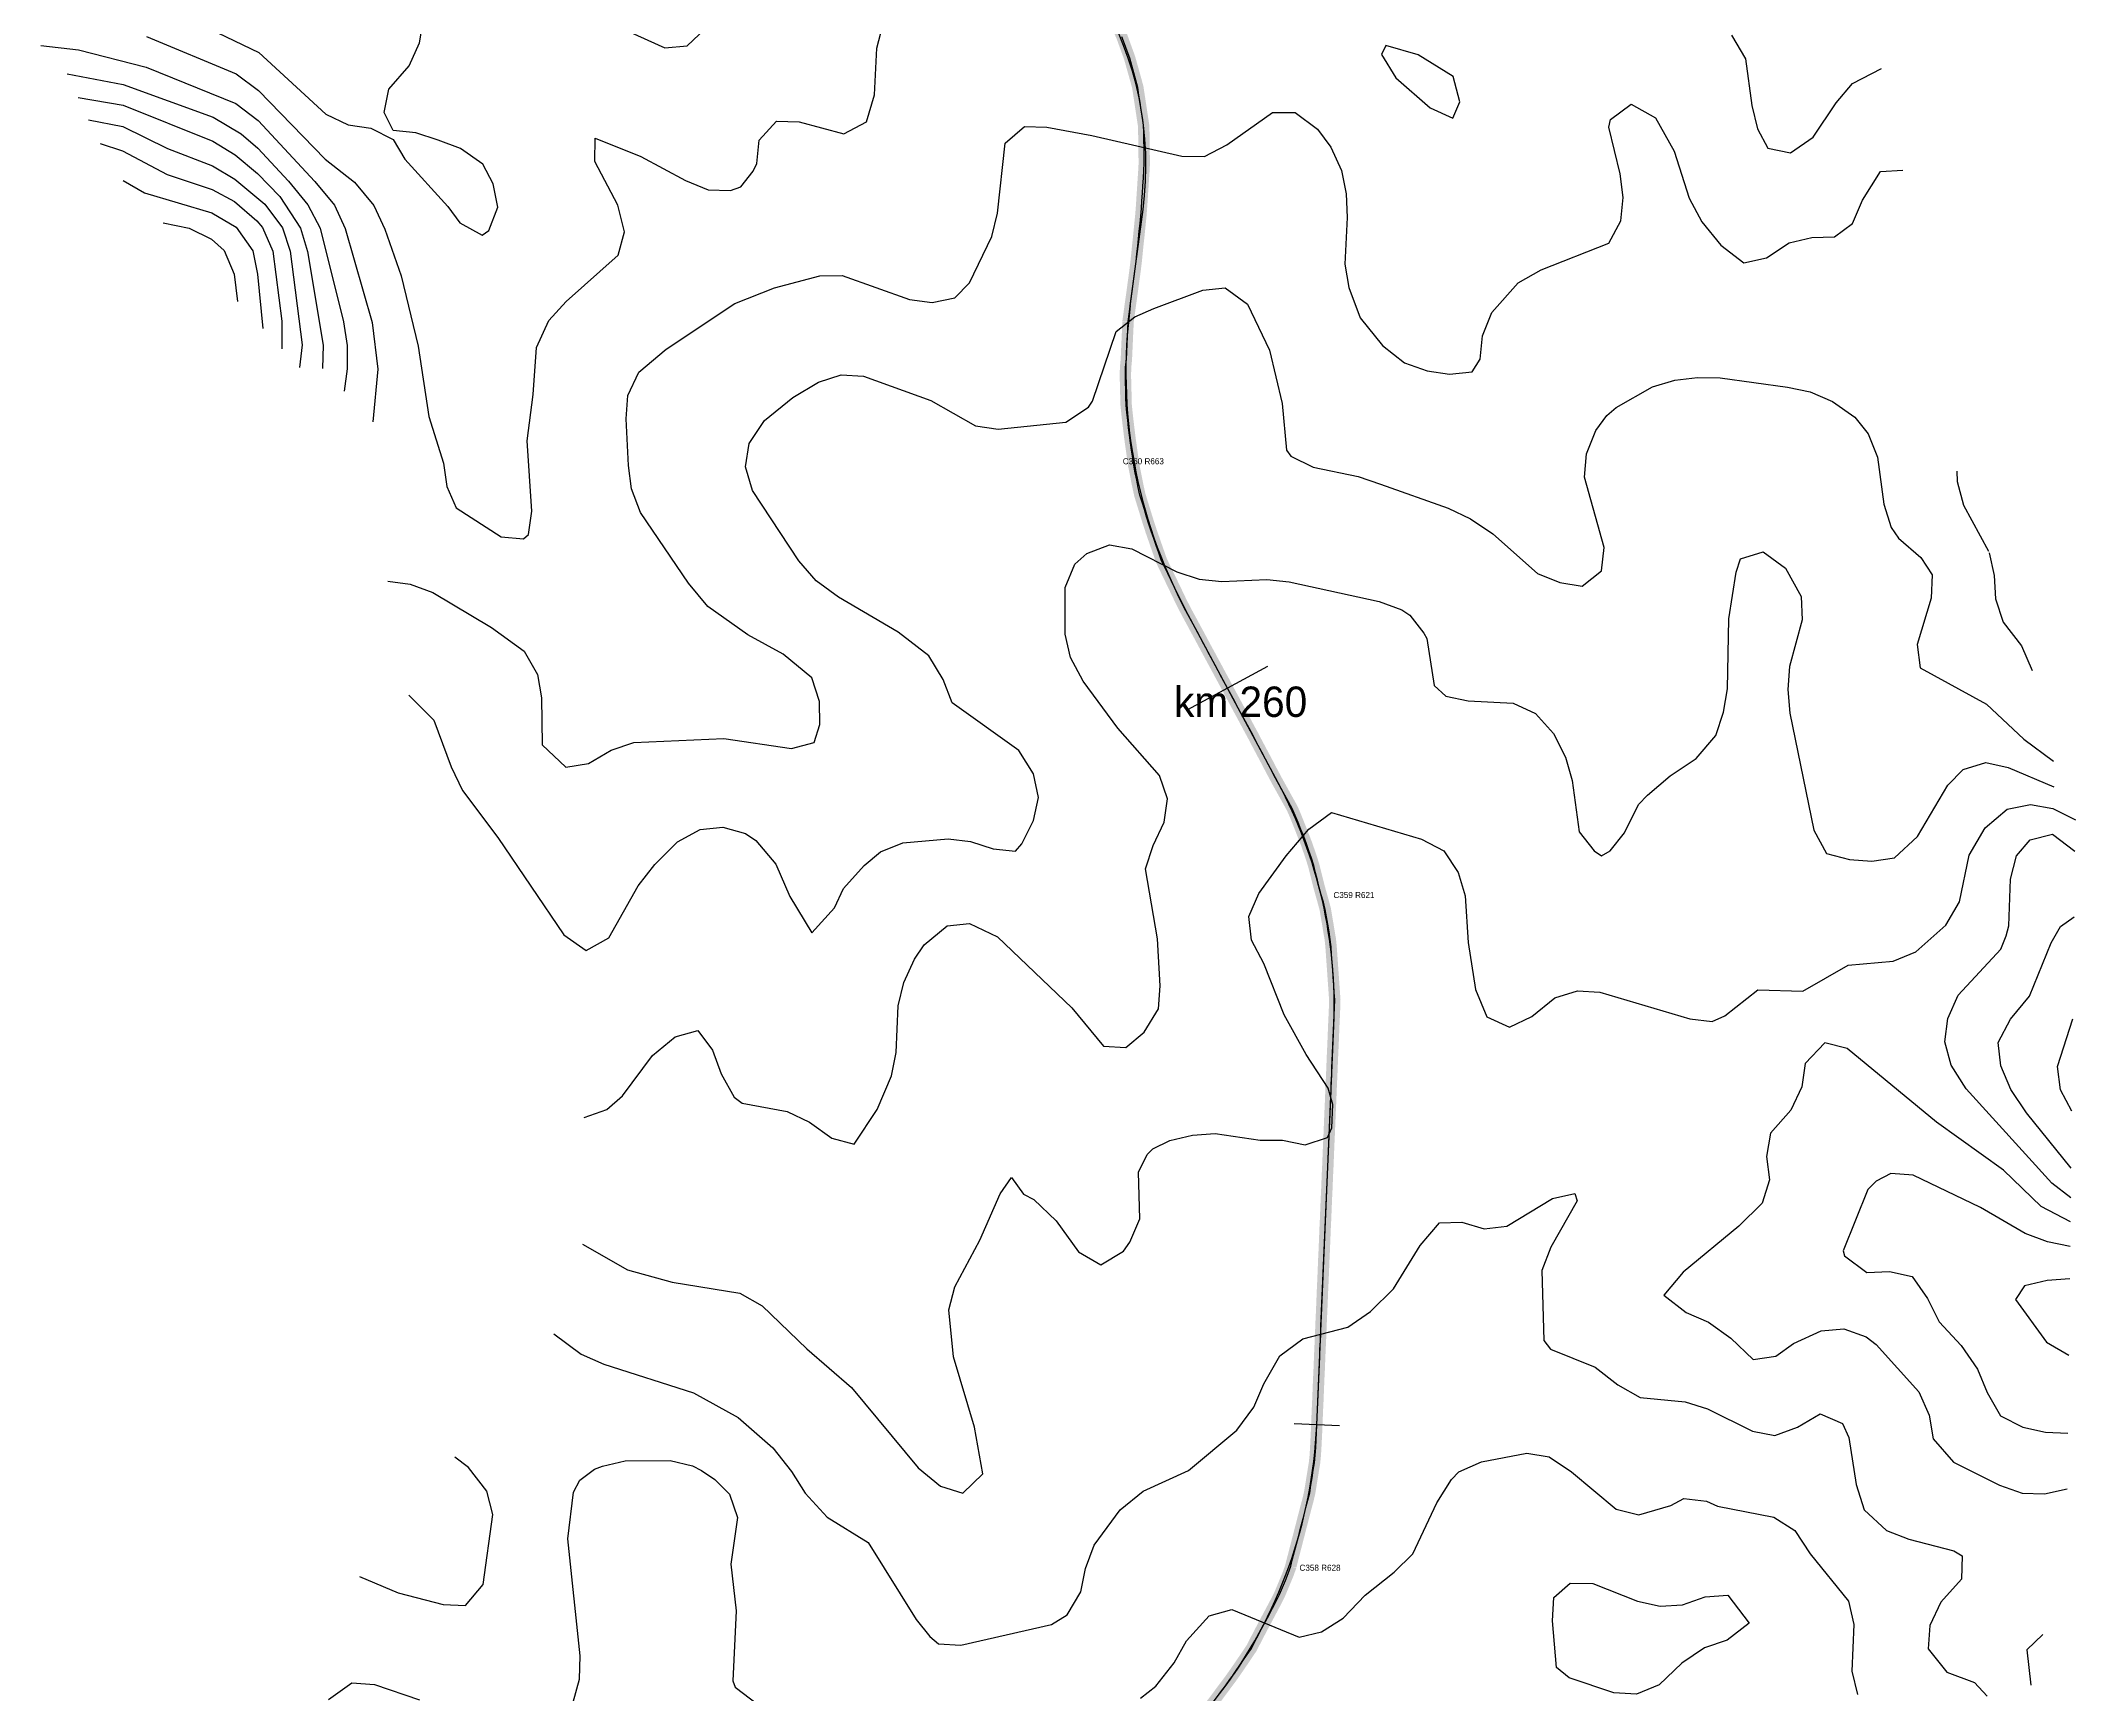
# Model space of a CAD drawing. Header units: metres. Extents: x 697254 to 930473, y 8023396 to 8227001.
# Drawn here: x 760217 to 762897, y 8181275 to 8183453 of the extents above; entities that cross this region are included whole.
import ezdxf

# ---------------------------------------------------------------- set-up
doc = ezdxf.new("R2010")
doc.units = ezdxf.units.M
for name, color, linetype in [('ALIGNMENT_FITTED', 4, 'Continuous'), ('CENTRELINE', 7, 'Continuous'), ('CHAINAGE', 7, 'Continuous'), ('CONTOUR_10M', 33, 'Continuous'), ('CONTOUR_INDEX_50M', 34, 'Continuous'), ('CURVE_LABELS', 4, 'Continuous'), ('GRADE_0-4', 3, 'Continuous'), ('GRADE_4-6', 2, 'Continuous')]:
    doc.layers.add(name, color=color, linetype=linetype)

msp = doc.modelspace()

# ---------------------------------------------------------------- linework, layer by layer
at = {"layer": 'ALIGNMENT_FITTED'}
for p, q in [((761651.9, 8183103.4), (761668.8, 8183230.2)), ((761846.9, 8182475), (761724.8, 8182702.9)), ((761897.6, 8181629.3), (761920, 8182155.3)), ((761318.8, 8180683.9), (761769.6, 8181275.2))]:
    msp.add_line(p, q, dxfattribs=at)
for centre, radius, start, end in [((761231.6, 8183288.3), 441, -7.5708, 68.3082), ((762309.2, 8183016.1), 663, 172.4292, -151.8171), ((761299.5, 8182181.7), 621, -2.4372, 28.1829), ((761269.9, 8181656), 628.2, -37.3138, -2.4372)]:
    msp.add_arc(centre, radius, start, end, dxfattribs=at)
at = {"layer": 'CENTRELINE'}
msp.add_polyline3d([(761765.3, 8181269.8, 1143.9), (761771.2, 8181277.8, 1143.8), (761777.2, 8181285.9, 1143.8), (761783.2, 8181293.9, 1143.6), (761789, 8181302, 1143.2), (761794.7, 8181310.3, 1142.9), (761800.3, 8181318.5, 1142.8), (761805.9, 8181326.8, 1142.6), (761811.5, 8181335.1, 1142.3), (761816.1, 8181344, 1141.8), (761820.7, 8181352.9, 1141.1), (761825.3, 8181361.7, 1140.4), (761830, 8181370.6, 1139.8), (761834.7, 8181379.4, 1139.3), (761839.4, 8181388.2, 1138.9), (761844.1, 8181397.1, 1138.2), (761848.6, 8181406, 1137.7), (761852.4, 8181415.2, 1137.6), (761856.3, 8181424.5, 1137.5), (761860.1, 8181433.7, 1137.2), (761863.4, 8181443.2, 1136.9), (761865.8, 8181452.9, 1136.6), (761868.3, 8181462.6, 1136.3), (761870.8, 8181472.2, 1135.7), (761873.3, 8181481.9, 1135), (761875.8, 8181491.6, 1134.3), (761878.3, 8181501.3, 1133.9), (761880.8, 8181511, 1133.7), (761883.3, 8181520.7, 1133.6), (761885.9, 8181530.3, 1133.5), (761888.2, 8181540.1, 1133.2), (761889.8, 8181549.9, 1132.9), (761891.4, 8181559.8, 1132.7), (761893, 8181569.7, 1132.8), (761894.6, 8181579.6, 1132.9), (761895.6, 8181589.5, 1132.9), (761896.2, 8181599.5, 1132.8), (761896.7, 8181609.5, 1132.6), (761897.2, 8181619.5, 1132.4), (761897.6, 8181629.5, 1132.2), (761898, 8181639.5, 1132.1), (761898.4, 8181649.5, 1132), (761898.9, 8181659.5, 1132), (761899.3, 8181669.5, 1132.1), (761899.7, 8181679.5, 1132.1), (761900.1, 8181689.5, 1132), (761900.6, 8181699.4, 1131.8), (761901, 8181709.4, 1131.6), (761901.4, 8181719.4, 1131.2), (761901.8, 8181729.4, 1130.8), (761902.3, 8181739.4, 1130.4), (761902.7, 8181749.4, 1129.9), (761903.1, 8181759.4, 1129.4), (761903.5, 8181769.4, 1128.8), (761904, 8181779.4, 1128.3), (761904.4, 8181789.4, 1127.8), (761904.8, 8181799.4, 1127.3), (761905.2, 8181809.4, 1127), (761905.7, 8181819.4, 1127), (761906.1, 8181829.4, 1126.9), (761906.5, 8181839.4, 1126.8), (761906.9, 8181849.4, 1126.2), (761907.4, 8181859.4, 1125.7), (761907.8, 8181869.4, 1125.1), (761908.2, 8181879.4, 1124.5), (761908.6, 8181889.4, 1123.9), (761909.1, 8181899.4, 1123.3), (761909.5, 8181909.4, 1122.8), (761909.9, 8181919.3, 1122.2), (761910.3, 8181929.3, 1121.7), (761910.8, 8181939.3, 1121.1), (761911.2, 8181949.3, 1120.5), (761911.6, 8181959.3, 1120), (761912.1, 8181969.3, 1119.5), (761912.5, 8181979.3, 1119), (761912.9, 8181989.3, 1118.5), (761913.3, 8181999.3, 1118.3), (761913.8, 8182009.3, 1118.1), (761914.2, 8182019.3, 1117.9), (761914.6, 8182029.3, 1118.1), (761915, 8182039.3, 1118.4), (761915.5, 8182049.3, 1118.7), (761915.9, 8182059.3, 1119), (761916.3, 8182069.3, 1119.3), (761916.7, 8182079.3, 1119.5), (761917.2, 8182089.3, 1119.9), (761917.6, 8182099.3, 1120.4), (761918, 8182109.3, 1120.8), (761918.4, 8182119.3, 1121.3), (761918.9, 8182129.3, 1121.8), (761919.3, 8182139.2, 1122.3), (761919.7, 8182149.2, 1122.7), (761920.1, 8182159.2, 1123), (761920.6, 8182169.2, 1123.3), (761921, 8182179.2, 1123.6), (761921.3, 8182189.2, 1123.8), (761920.6, 8182199.2, 1124), (761919.9, 8182209.2, 1124.1), (761919.2, 8182219.2, 1124.1), (761918.5, 8182229.1, 1124), (761917.8, 8182239.1, 1124.1), (761917.1, 8182249.1, 1124.2), (761916.4, 8182259.1, 1124.4), (761915.4, 8182269, 1124.5), (761913.7, 8182278.9, 1124.3), (761912.1, 8182288.8, 1124.2), (761910.4, 8182298.6, 1124), (761908.8, 8182308.5, 1124), (761906.2, 8182318.1, 1123.8), (761903.5, 8182327.8, 1123.6), (761900.8, 8182337.4, 1123.1), (761898.4, 8182347.1, 1122.6), (761895.9, 8182356.8, 1122.1), (761893.5, 8182366.5, 1121.6), (761890.5, 8182376.1, 1121.1), (761887.3, 8182385.5, 1120.5), (761884, 8182395, 1120.2), (761880.4, 8182404.3, 1119.8), (761876.7, 8182413.6, 1119.3), (761873, 8182422.9, 1118.8), (761869.3, 8182432.2, 1118.6), (761865.3, 8182441.4, 1118.4), (761860.5, 8182450.1, 1118.2), (761855.6, 8182458.9, 1118.3), (761850.8, 8182467.6, 1118.7), (761845.9, 8182476.4, 1119), (761841.2, 8182485.2, 1119.2), (761836.5, 8182494, 1119), (761831.9, 8182502.9, 1118.6), (761827.2, 8182511.7, 1118.2), (761822.5, 8182520.6, 1118.1), (761817.8, 8182529.4, 1118), (761813.2, 8182538.3, 1117.9), (761808.4, 8182547.1, 1117.6), (761803.7, 8182555.9, 1117.3), (761799, 8182564.7, 1117), (761794.2, 8182573.5, 1116.9), (761789.5, 8182582.3, 1116.8), (761784.7, 8182591.1, 1116.6), (761780, 8182599.9, 1116.4), (761775.3, 8182608.8, 1115.9), (761770.5, 8182617.6, 1115.4), (761765.8, 8182626.4, 1115), (761761, 8182635.2, 1114.7), (761756.3, 8182644, 1114.5), (761751.5, 8182652.8, 1114.3), (761746.8, 8182661.6, 1114.1), (761742.1, 8182670.4, 1113.6), (761737.3, 8182679.2, 1113.1), (761732.6, 8182688, 1112.8), (761727.8, 8182696.8, 1112.5), (761723.1, 8182705.7, 1112.3), (761718.6, 8182714.6, 1111.8), (761714.3, 8182723.6, 1111.3), (761710, 8182732.6, 1110.9), (761705.6, 8182741.7, 1110.6), (761701.3, 8182750.7, 1110.3), (761696.9, 8182759.7, 1109.9), (761692.7, 8182768.7, 1109.5), (761689.4, 8182778.2, 1109.2), (761686.1, 8182787.6, 1108.8), (761682.8, 8182797.1, 1108.6), (761679.5, 8182806.5, 1108.5), (761676.4, 8182816, 1108.4), (761673.4, 8182825.6, 1108.3), (761670.5, 8182835.1, 1108.1), (761667.5, 8182844.7, 1107.8), (761664.6, 8182854.3, 1107.4), (761662.4, 8182864, 1106.9), (761660.4, 8182873.8, 1106.4), (761658.5, 8182883.6, 1105.8), (761656.5, 8182893.4, 1105.4), (761655.1, 8182903.3, 1105), (761653.7, 8182913.2, 1104.7), (761652.3, 8182923.2, 1104.3), (761651, 8182933.1, 1104), (761649.8, 8182943, 1103.5), (761648.6, 8182952.9, 1103.3), (761647.5, 8182962.9, 1103.1), (761646.5, 8182972.8, 1102.9), (761646.2, 8182982.8, 1102.8), (761646, 8182992.8, 1102.7), (761645.7, 8183002.8, 1102.5), (761645.5, 8183012.8, 1102.3), (761645.8, 8183022.8, 1102.1), (761646.8, 8183032.8, 1101.9), (761647.2, 8183042.8, 1101.7), (761647.7, 8183052.8, 1101.4), (761648.1, 8183062.8, 1101.1), (761648.6, 8183072.7, 1100.8), (761649, 8183082.7, 1100.2), (761650.4, 8183092.7, 1099.7), (761651.7, 8183102.6, 1099.2), (761653.1, 8183112.5, 1098.5), (761654.5, 8183122.4, 1097.8), (761655.8, 8183132.3, 1097.1), (761657.2, 8183142.2, 1096.6), (761658.5, 8183152.1, 1096.1), (761659.7, 8183162.1, 1095.7), (761660.7, 8183172, 1095.2), (761661.7, 8183182, 1094.7), (761662.8, 8183191.9, 1094.2), (761663.8, 8183201.9, 1094), (761664.8, 8183211.8, 1093.9), (761665.8, 8183221.8, 1093.7), (761666.6, 8183231.7, 1093.4), (761667.3, 8183241.7, 1092.9), (761667.9, 8183251.7, 1092.5), (761668.6, 8183261.7, 1092.1), (761669.2, 8183271.7, 1091.7), (761669.9, 8183281.7, 1091.2), (761670.4, 8183291.6, 1090.7), (761670.2, 8183301.6, 1090.2), (761670.1, 8183311.7, 1089.6), (761669.9, 8183321.7, 1089.2), (761669.8, 8183331.7, 1088.7), (761669.4, 8183341.6, 1088.2), (761667.9, 8183351.5, 1087.5), (761666.4, 8183361.4, 1086.6), (761664.9, 8183371.3, 1085.8), (761663.4, 8183381.2, 1085), (761661.9, 8183391.1, 1084.3), (761659.3, 8183400.8, 1083.8), (761656.6, 8183410.4, 1083.3), (761653.9, 8183420, 1083), (761651.2, 8183429.7, 1082.6), (761647.8, 8183439.1, 1082.1), (761644.4, 8183448.5, 1081.6), (761641, 8183457.9, 1081.2)], dxfattribs=at)
at = {"layer": 'CHAINAGE'}
for p, q in [((761832.8, 8182628.4), (761727.2, 8182571.5)), ((761927.6, 8181628.2), (761867.6, 8181630.8))]:
    msp.add_line(p, q, dxfattribs=at)
at = {"layer": 'CONTOUR_10M'}
for points, elevation in [([(760340.5, 8183516.1), (760504.4, 8183437.2), (760592.4, 8183356), (760621.9, 8183341.7), (760651.6, 8183337.6), (760681.1, 8183322.8), (760696.6, 8183296.5), (760753.3, 8183234.3), (760768.8, 8183212.7), (760798.3, 8183196.5), (760807.2, 8183202.9), (760818.9, 8183233.5), (760813, 8183264.4), (760799.4, 8183290.3), (760770, 8183310.7), (760740.4, 8183321.9), (760710.9, 8183331.2), (760681.2, 8183334.5), (760669.4, 8183358.3), (760675.5, 8183389), (760702.4, 8183419.5), (760715.7, 8183450.1), (760721.1, 8183480.7)], 1070), ([(760962.1, 8183477.8), (761038.8, 8183443.5), (761068.5, 8183446), (761132, 8183506.5)], 1070), ([(760356.2, 8183458.2), (760474.3, 8183408.9), (760503.8, 8183387.3), (760591.7, 8183296.9), (760630.4, 8183266.6), (760655.5, 8183235.5), (760670, 8183204.6), (760691.9, 8183142.8), (760713.9, 8183050.3), (760728.2, 8182957.8), (760747.6, 8182896.1), (760751.9, 8182865.3), (760764.3, 8182837.6), (760823.2, 8182799.1), (760852.9, 8182796.4), (760859.2, 8182802.5), (760863.8, 8182833.2), (760857.5, 8182925.5), (760865.7, 8182986.9), (760869.8, 8183048.4), (760886, 8183084.1), (760909, 8183109.4), (760977.5, 8183170.1), (760985.7, 8183200.8), (760976.9, 8183236.3), (760946.9, 8183293.5), (760947.1, 8183324.2), (761007.3, 8183300.3), (761066.3, 8183268.4), (761095.9, 8183256.3), (761125.5, 8183255.5), (761139.2, 8183260.4), (761155.5, 8183281), (761160.1, 8183290.9), (761163.2, 8183321.6), (761186, 8183346.9), (761215.7, 8183345.8), (761274.9, 8183330), (761304.7, 8183345.7), (761315.1, 8183381.3), (761318.3, 8183442.8), (761326.1, 8183473.4)], 1080), ([(761988.7, 8183446.6), (761983, 8183434.7), (762001.8, 8183403.8), (762047.1, 8183364.2), (762076.6, 8183350.5), (762086.1, 8183372), (762077.3, 8183405.4), (762030.9, 8183434.2), (761988.7, 8183446.6)], 1080), ([(762443.8, 8183459.9), (762462, 8183428.9), (762470.4, 8183367.3), (762478, 8183336.5), (762491.7, 8183311.1), (762521.3, 8183305.1), (762551.3, 8183325.7), (762581.5, 8183370.8), (762602.9, 8183396.5), (762641.4, 8183416.3)], 1080), ([(760217, 8183446.4), (760266.9, 8183440.5), (760355.7, 8183418), (760473.9, 8183370.2), (760503.3, 8183347.4), (760577.8, 8183267.2), (760603.9, 8183236.1), (760617.9, 8183205.2), (760653.4, 8183081.7), (760661.1, 8183020.1), (760654.6, 8182950.8)], 1090), ([(760266.2, 8183378), (760325.4, 8183367.9), (760443.6, 8183320.3), (760473.1, 8183302.2), (760502.4, 8183277.7), (760531.8, 8183247.4), (760559.1, 8183205.9), (760568.3, 8183175), (760589.1, 8183051.8), (760588, 8183021)], 1110), ([(760674.1, 8182740.9), (760703.7, 8182736.8), (760733.3, 8182725.7), (760810.6, 8182680), (760853.5, 8182648.8), (760871.4, 8182617.8), (760876.6, 8182587), (760877.6, 8182525.4), (760908.6, 8182496), (760938.3, 8182500.7), (760968.2, 8182518.4), (760998, 8182528.1), (761116.8, 8182533.4), (761205.7, 8182520.6), (761235.5, 8182528.3), (761242.9, 8182551.8), (761242.6, 8182582.5), (761232.6, 8182613.4), (761194.6, 8182644.6), (761148.2, 8182670.2), (761095.6, 8182707.3), (761070.1, 8182738.4), (761006.8, 8182831.4), (760994.9, 8182862.3), (760991.1, 8182893.1), (760987.9, 8182954.7), (760990.3, 8182985.4), (761004.8, 8183016), (761040.8, 8183046.3), (761131, 8183106.7), (761183.4, 8183127.4), (761242.9, 8183142.9), (761272.6, 8183143.6), (761361.3, 8183111.8), (761390.9, 8183108.1), (761420.7, 8183114.1), (761440.1, 8183133.8), (761469.5, 8183194.9), (761476.9, 8183225.6), (761487, 8183317.7), (761512.5, 8183339.7), (761542.1, 8183338.7), (761601.4, 8183327.7), (761719.8, 8183300.6), (761749.5, 8183300), (761779.3, 8183315.5), (761839.2, 8183358.2), (761868.9, 8183358.1), (761898.3, 8183336.1), (761916.2, 8183312.5), (761930.2, 8183281.6), (761936.4, 8183250.8), (761937.7, 8183220), (761934.6, 8183158.5), (761939.7, 8183127.7), (761954.7, 8183087.7), (761983.9, 8183051.4), (762013.3, 8183028.4), (762042.9, 8183017.9), (762072.5, 8183013.5), (762102.2, 8183016.6), (762112.6, 8183033.4), (762115.7, 8183064.1), (762128.3, 8183094.7), (762163, 8183133.6), (762192.9, 8183150.7), (762282.4, 8183186.1), (762297.9, 8183215.6), (762301, 8183246.4), (762297.3, 8183277.2), (762282.2, 8183338.9), (762284.4, 8183348.8), (762311.4, 8183369.3), (762343.8, 8183351), (762368.4, 8183307.1), (762388.1, 8183245.3), (762404.9, 8183214.3), (762429.6, 8183183.3), (762460.2, 8183160.1), (762490, 8183166.6), (762519.9, 8183186.4), (762549.7, 8183193.5), (762579.4, 8183194.5), (762603.3, 8183211.9), (762616.4, 8183242.5), (762639.8, 8183280.5), (762669.5, 8183282.3)], 1090), ([(760279.9, 8183348.5), (760325.1, 8183339.5), (760384.1, 8183310.8), (760443.2, 8183287.9), (760472.7, 8183270.2), (760512, 8183237.2), (760535.4, 8183206.2), (760545.7, 8183175.3), (760561.3, 8183052.1), (760557.9, 8183022.3)], 1120), ([(760295.1, 8183317.3), (760324.7, 8183307.5), (760383.7, 8183276.6), (760442.8, 8183256.6), (760472.3, 8183240.9), (760501.7, 8183215.6), (760508.9, 8183206.5), (760522.6, 8183175.6), (760534.4, 8183083.2), (760534.7, 8183046.8)], 1130), ([(760325.6, 8183268.8), (760353.7, 8183252.5), (760442.5, 8183226.2), (760474.6, 8183206.9), (760496.2, 8183175.9), (760502.6, 8183145.1), (760509.5, 8183073.6)], 1140), ([(762740.6, 8182885.5), (762740.9, 8182872), (762749.3, 8182841.1), (762782.1, 8182780.4)], 1090), ([(760932.7, 8182034.2), (760962.5, 8182044.9), (760983.3, 8182062.8), (761022.7, 8182115.8), (761052.7, 8182140.7), (761082.5, 8182149), (761101.8, 8182122.9), (761113, 8182092), (761130.2, 8182061.1), (761140.7, 8182053.1), (761199.9, 8182042.3), (761229.5, 8182028.4), (761258.9, 8182007), (761288.5, 8181999.1), (761318.7, 8182044.7), (761337.4, 8182089.3), (761343.6, 8182120), (761346.2, 8182181.5), (761353.9, 8182212.1), (761367.8, 8182242.7), (761380.7, 8182262), (761410.7, 8182287), (761440.4, 8182289.9), (761477.1, 8182272.2), (761574.9, 8182178.7), (761616.5, 8182128.3), (761646.2, 8182126.7), (761670.2, 8182146.8), (761689.1, 8182177.3), (761691.4, 8182208), (761688, 8182269.6), (761672, 8182362.1), (761682.1, 8182392.7), (761696.7, 8182423.3), (761700.9, 8182454), (761690.5, 8182484.9), (761635.5, 8182547), (761590.1, 8182609.1), (761573.2, 8182640.1), (761566.1, 8182670.9), (761566.4, 8182732.4), (761579, 8182763), (761594.7, 8182777.2), (761624.5, 8182788.7), (761654.2, 8182783.6), (761713.2, 8182753.1), (761742.7, 8182743.4), (761772.4, 8182740.5), (761831.8, 8182743.2), (761861.4, 8182739.9), (761979.8, 8182714), (762009.4, 8182702.9), (762019.9, 8182696.2), (762038.7, 8182672.4), (762042.4, 8182665.1), (762052.2, 8182603.5), (762067.4, 8182589.5), (762097, 8182583.3), (762156.3, 8182580.3), (762185.8, 8182566.4), (762209.2, 8182540.1), (762225.3, 8182509.1), (762233.8, 8182478.3), (762243.3, 8182410.5), (762262.9, 8182385.7), (762272.6, 8182379.2), (762283.8, 8182385.4), (762302.7, 8182409.5), (762321.4, 8182446.5), (762333, 8182458.9), (762362.9, 8182484.3), (762397.4, 8182507.1), (762423, 8182537.5), (762433.3, 8182568.1), (762438.4, 8182598.8), (762440.2, 8182691.1), (762450, 8182752.5), (762455.5, 8182770.2), (762485.3, 8182779.6), (762514.7, 8182758.1), (762535.7, 8182720.7), (762536.9, 8182689.9), (762520.3, 8182628.6), (762517.9, 8182597.9), (762520.4, 8182567.1), (762552.1, 8182412.9), (762568.8, 8182381.9), (762599.1, 8182374.2), (762628.7, 8182372.1), (762658.5, 8182376.3), (762688.5, 8182404.5), (762728.7, 8182472.3), (762748.9, 8182492.9), (762778.7, 8182502.1), (762808.3, 8182495.4), (762868.1, 8182469.8)], 1110), ([(762783, 8182778.2), (762789.8, 8182748.3), (762791.5, 8182717.6), (762801.5, 8182686.7), (762825.8, 8182655.6), (762839.6, 8182623.3)], 1090), ([(760930.7, 8181867.7), (760989.7, 8181833.9), (761048.8, 8181817.4), (761137.7, 8181802.8), (761167.2, 8181786.2), (761225.9, 8181729.7), (761284.6, 8181678.8), (761372.4, 8181572.9), (761401.8, 8181548.7), (761431.3, 8181539.7), (761457.6, 8181565), (761447, 8181626.6), (761419.1, 8181719.3), (761413.1, 8181780.8), (761420.9, 8181811.5), (761453.9, 8181872.6), (761480.5, 8181933.8), (761495.7, 8181955.3), (761511.4, 8181933.4), (761525.1, 8181926.4), (761554.4, 8181898.3), (761583.6, 8181857.2), (761613.1, 8181840.3), (761643, 8181858.5), (761651.2, 8181870.2), (761664.4, 8181900.8), (761662.6, 8181962.4), (761674.2, 8181985.7), (761681.6, 8181992.9), (761704.1, 8182003.9), (761733.9, 8182011.1), (761763.6, 8182013.2), (761822.8, 8182004.4), (761852.5, 8182004.7), (761882.1, 8181998.3), (761911.9, 8182008.1), (761917.2, 8182020.8), (761918.9, 8182051.5), (761912.7, 8182072.8), (761883.6, 8182117.3), (761854.5, 8182169.4), (761827.7, 8182237.2), (761811.4, 8182268.1), (761808.2, 8182298.9), (761821.3, 8182329.5), (761857.1, 8182379.2), (761887.2, 8182414.3), (761917.1, 8182436.1), (762035.4, 8182401), (762064.9, 8182385.7), (762083.9, 8182357.1), (762093.2, 8182326.2), (762096.8, 8182264.7), (762106.5, 8182203), (762121.6, 8182166.9), (762151.2, 8182153.4), (762181, 8182167.6), (762211, 8182192), (762240.8, 8182201), (762270.4, 8182199.3), (762388.7, 8182164.1), (762418.4, 8182160.8), (762435, 8182168.3), (762478.3, 8182202.3), (762537.6, 8182200.9), (762597.4, 8182235), (762656.8, 8182240.4), (762686.7, 8182252.7), (762726.1, 8182287.8), (762743.9, 8182318.3), (762756.7, 8182379.7), (762777.7, 8182415.9), (762806.8, 8182440.6), (762837.4, 8182446.5), (762867.1, 8182441.5), (762896.6, 8182426.4)], 1120), ([(762890.5, 8181928.6), (762865.6, 8181947.8), (762752.7, 8182072.2), (762733.1, 8182103.1), (762724.8, 8182134), (762728.8, 8182164.7), (762742.1, 8182195.3), (762798.4, 8182256.1), (762805.6, 8182273.7), (762809.2, 8182286.8), (762811, 8182348.2), (762818.9, 8182378.9), (762836.9, 8182400.1), (762866.6, 8182407.6), (762896.1, 8182385.2)], 1130), ([(762891, 8181967.4), (762832.2, 8182040.4), (762811.8, 8182071.4), (762798.3, 8182102.4), (762795.1, 8182133.2), (762811.1, 8182163.7), (762836.3, 8182194.2), (762864.9, 8182264.5), (762877.1, 8182285.9), (762895, 8182298.8)], 1140), ([(762890.1, 8181897), (762851.8, 8181917.2), (762801.9, 8181964.9), (762713.6, 8182028.1), (762596.1, 8182125.1), (762566.5, 8182132.6), (762540.8, 8182105.5), (762536.6, 8182074.8), (762521.9, 8182044.2), (762495.2, 8182013.8), (762489.9, 8181983.1), (762493.7, 8181952.3), (762484, 8181921.6), (762453.2, 8181891.3), (762380.1, 8181830.6), (762354.6, 8181800.2), (762384.1, 8181777.7), (762413.6, 8181764.7), (762443, 8181743.8), (762472.4, 8181715.7), (762502.1, 8181719.9), (762525.3, 8181736.6), (762561.9, 8181753.5), (762591.6, 8181756), (762621.1, 8181745.4), (762634.2, 8181735.3), (762690.3, 8181673.1), (762704, 8181642.2), (762709.3, 8181611.3), (762736.3, 8181580.3), (762796.8, 8181550.2), (762826.4, 8181539.6), (762856.1, 8181538.7), (762885.8, 8181545.1)], 1120), ([(762889.7, 8181864.4), (762860.1, 8181870.6), (762830.6, 8181881.7), (762771.6, 8181916), (762683.1, 8181958.3), (762653.4, 8181960.7), (762634.5, 8181950.6), (762623.5, 8181939.5), (762590.8, 8181858.8), (762592.7, 8181852.1), (762622.2, 8181830.3), (762651.9, 8181831.3), (762681.5, 8181825.1), (762701.8, 8181796), (762717.3, 8181765), (762746.2, 8181733.9), (762767.6, 8181702.9), (762780.3, 8181672), (762798, 8181641.3), (762827.5, 8181626.4), (762857.1, 8181619.8), (762886.7, 8181618.5)], 1110), ([(760892.8, 8181749.3), (760928.9, 8181722.7), (760958.5, 8181709.5), (761076.7, 8181671.7), (761135.7, 8181639.2), (761181.3, 8181599.1), (761205.8, 8181568.1), (761223.6, 8181539.4), (761252.9, 8181507.8), (761306.9, 8181474.6), (761370, 8181373.1), (761387.9, 8181350.6), (761399.2, 8181340.9), (761428.9, 8181339.1), (761548, 8181366.5), (761568.8, 8181379.1), (761586.8, 8181409.7), (761593, 8181440.3), (761604.5, 8181471), (761638.8, 8181517.4), (761668.8, 8181542.1), (761728.5, 8181569.2), (761792.4, 8181622.5), (761814.6, 8181653), (761827.9, 8181683.5), (761849.1, 8181720.5), (761879, 8181742.9), (761938.6, 8181758.1), (761968.5, 8181779), (761998.6, 8181808.7), (762033.7, 8181865.6), (762059, 8181895.4), (762088.7, 8181896.7), (762118.2, 8181887.7), (762148, 8181891.3), (762207.8, 8181927.7), (762237.5, 8181934.3), (762240.4, 8181924.6), (762205.8, 8181863.5), (762193.8, 8181832.9), (762196.8, 8181740.6), (762205.4, 8181729.4), (762264.4, 8181705.5), (762293.9, 8181682.4), (762323.3, 8181665.5), (762382.6, 8181660), (762412.2, 8181650.4), (762471.2, 8181621), (762500.8, 8181615.6), (762530.6, 8181626.3), (762560.5, 8181644.1), (762590.1, 8181631.5), (762598.3, 8181612.7), (762607.9, 8181551.1), (762618.4, 8181517.7), (762647.7, 8181490.4), (762677.3, 8181479.1), (762736.4, 8181463.6), (762747.6, 8181457.1), (762746.6, 8181426.4), (762719.3, 8181395.9), (762704.9, 8181365.3), (762702.7, 8181334.6), (762727.5, 8181303.6), (762764, 8181290), (762780.5, 8181272.2)], 1130), ([(760636.7, 8181429.6), (760687.7, 8181408.3), (760746.9, 8181392.9), (760776.5, 8181391.4), (760799.5, 8181419.2), (760812.6, 8181511.3), (760804.6, 8181542.1), (760780.4, 8181573.2), (760762.4, 8181587)], 1130), ([(760918.2, 8181264), (760926.5, 8181294.6), (760927.5, 8181325.4), (760911.3, 8181479.3), (760918.5, 8181540.8), (760926.9, 8181556.5), (760946.4, 8181571.2), (760956.8, 8181575.1), (760986.6, 8181582.3), (761046, 8181582.5), (761075.6, 8181575.5), (761087.3, 8181569.5), (761105, 8181557.7), (761123.9, 8181538.3), (761134.5, 8181507.4), (761126, 8181446), (761133.1, 8181384.4), (761128.3, 8181292.2), (761131.4, 8181283.8), (761160.8, 8181261.4)], 1140), ([(761665.5, 8181269.4), (761685.8, 8181285.4), (761709.9, 8181315.9), (761725.8, 8181344.8), (761755.9, 8181378.1), (761785.7, 8181386.2), (761874.3, 8181350), (761904, 8181356.8), (761932.1, 8181374.7), (761961.2, 8181405.1), (761999.4, 8181435.4), (762024, 8181459.7), (762055.7, 8181527), (762075.1, 8181557.5), (762084.7, 8181567.8), (762114.5, 8181580.7), (762174, 8181592.2), (762203.7, 8181587.3), (762233.1, 8181567.6), (762291.9, 8181518.6), (762321.5, 8181511), (762363.7, 8181523.3), (762381.1, 8181532.3), (762410.7, 8181529), (762425.5, 8181522.5), (762499.5, 8181508.1), (762527, 8181490.5), (762547.4, 8181459.5), (762597.7, 8181397.4), (762604.7, 8181366.6), (762602.2, 8181305.1), (762609.5, 8181274.2)], 1140), ([(762853.8, 8181353.2), (762832.7, 8181333), (762838, 8181286.7)], 1120), ([(760596, 8181267.9), (760626.9, 8181289.8), (760656.6, 8181287.6), (760715.7, 8181267.5)], 1140)]:
    msp.add_lwpolyline(points, dxfattribs=dict(at, elevation=elevation))
at = {"layer": 'CONTOUR_INDEX_50M'}
for points, elevation in [([(760251.9, 8183409.3), (760325.7, 8183395.2), (760444, 8183351.8), (760481.1, 8183329.9), (760502.8, 8183311.2), (760543.4, 8183267.6), (760568.9, 8183236.5), (760585.2, 8183205.6), (760615.7, 8183082.2), (760620.4, 8183051.4), (760620.7, 8183020.6), (760616.6, 8182991.1)], 1100), ([(760378.2, 8183212.9), (760412.5, 8183205.6), (760442, 8183191.2), (760458.7, 8183176.4), (760471.8, 8183145.4), (760476.2, 8183109)], 1150), ([(760701.9, 8182590.5), (760734.9, 8182557.9), (760757.7, 8182496.1), (760772.4, 8182465.2), (760818.8, 8182403.1), (760905.9, 8182275.1), (760935.4, 8182254.4), (760965.2, 8182270.9), (761003.9, 8182339.4), (761025.8, 8182367.8), (761055.8, 8182397.4), (761085.7, 8182413.8), (761115.4, 8182416.7), (761145, 8182408.5), (761158.7, 8182399), (761185.2, 8182367.9), (761203.4, 8182325.5), (761232.5, 8182277.4), (761262.6, 8182310.4), (761274.3, 8182336.1), (761301.6, 8182366.5), (761322.8, 8182384.4), (761352.6, 8182396.2), (761412.1, 8182401.4), (761441.7, 8182397.9), (761471.3, 8182388.4), (761500.9, 8182385.2), (761509.2, 8182394.8), (761524.4, 8182425.4), (761531.2, 8182456), (761524.4, 8182486.9), (761505.3, 8182517.9), (761417.2, 8182580.4), (761405.3, 8182611.3), (761386.5, 8182642.3), (761346.2, 8182673.6), (761267.5, 8182719.7), (761238.1, 8182741.1), (761215.4, 8182767.4), (761154.4, 8182860.4), (761145.3, 8182891.3), (761150, 8182922), (761170, 8182952.5), (761207.5, 8182982.8), (761241.2, 8183002.8), (761271, 8183012.7), (761300.7, 8183011), (761389.4, 8182978.9), (761448.3, 8182945.4), (761478, 8182941.2), (761567.1, 8182950.2), (761597, 8182970.2), (761602.4, 8182978), (761633.3, 8183069.9), (761657.9, 8183089.2), (761682.8, 8183100.1), (761747.3, 8183124.2), (761777.1, 8183127.2), (761806.5, 8183105.5), (761835.4, 8183045.3), (761851.8, 8182975), (761857.6, 8182913.4), (761863.4, 8182905.3), (761892.9, 8182891), (761952.2, 8182878.6), (761981.7, 8182868.5), (762070.4, 8182836.9), (762099.9, 8182823.1), (762129.3, 8182803.3), (762188.1, 8182751.1), (762217.6, 8182739.1), (762247.2, 8182734.3), (762272.6, 8182754.6), (762275.9, 8182785.3), (762250, 8182877.9), (762252.9, 8182908.6), (762265.3, 8182939.2), (762279.7, 8182959), (762291.7, 8182969.7), (762339.5, 8182996.9), (762369.3, 8183005.7), (762399, 8183009.1), (762428.7, 8183008.7), (762517.6, 8182996.5), (762547.2, 8182990.3), (762576.7, 8182977.3), (762606.2, 8182956.7), (762623.9, 8182934.9), (762635.9, 8182904), (762644.4, 8182842.4), (762654, 8182811.5), (762663.6, 8182797.6), (762693, 8182772.2), (762707.9, 8182749.3), (762706.5, 8182718.6), (762688.2, 8182657.3), (762692.4, 8182626.5), (762779.7, 8182578.6), (762828.9, 8182532.6), (762867.8, 8182503.5)], 1100), ([(762891.9, 8182042.8), (762877.2, 8182070.6), (762873.2, 8182101.4), (762893.4, 8182164.4)], 1150), ([(762889.2, 8181821.9), (762859.5, 8181819.7), (762829.7, 8181812.8), (762817.9, 8181794.6), (762858.5, 8181738.6), (762888, 8181721.3)], 1100), ([(762209.8, 8181402.1), (762231.3, 8181421.1), (762261, 8181420.4), (762320.1, 8181397.3), (762349.7, 8181390.6), (762379.4, 8181392.5), (762409.2, 8181403), (762438.9, 8181405.1), (762467.2, 8181368.2), (762438.2, 8181345.9), (762408.4, 8181335.9), (762378.4, 8181315.6), (762348.4, 8181287), (762318.6, 8181274.6), (762288.9, 8181276.7), (762229.8, 8181296.1), (762213.3, 8181309.8), (762208.2, 8181371.4), (762209.8, 8181402.1)], 1150)]:
    msp.add_lwpolyline(points, dxfattribs=dict(at, elevation=elevation))
at = {"layer": 'GRADE_0-4', "const_width": 15}
for points in [[(761911.2, 8181949.3), (761911.6, 8181959.3), (761912.1, 8181969.3), (761912.5, 8181979.3), (761912.9, 8181989.3), (761913.3, 8181999.3), (761913.8, 8182009.3), (761914.2, 8182019.3), (761914.6, 8182029.3), (761915, 8182039.3), (761915.5, 8182049.3), (761915.9, 8182059.3), (761916.3, 8182069.3), (761916.7, 8182079.3), (761917.2, 8182089.3), (761917.6, 8182099.3), (761918, 8182109.3), (761918.4, 8182119.3), (761918.9, 8182129.3), (761919.3, 8182139.2), (761919.7, 8182149.2), (761920.1, 8182159.2), (761920.6, 8182169.2), (761921, 8182179.2), (761921.3, 8182189.2), (761920.6, 8182199.2), (761919.9, 8182209.2), (761919.2, 8182219.2), (761918.5, 8182229.1), (761917.8, 8182239.1), (761917.1, 8182249.1), (761916.4, 8182259.1), (761915.4, 8182269), (761913.7, 8182278.9), (761912.1, 8182288.8), (761910.4, 8182298.6), (761908.8, 8182308.5), (761906.2, 8182318.1), (761903.5, 8182327.8), (761900.8, 8182337.4), (761898.4, 8182347.1), (761895.9, 8182356.8), (761893.5, 8182366.5), (761890.5, 8182376.1), (761887.3, 8182385.5), (761884, 8182395), (761880.4, 8182404.3), (761876.7, 8182413.6), (761873, 8182422.9), (761869.3, 8182432.2), (761865.3, 8182441.4), (761860.5, 8182450.1), (761855.6, 8182458.9), (761850.8, 8182467.6), (761845.9, 8182476.4), (761841.2, 8182485.2), (761836.5, 8182494), (761831.9, 8182502.9), (761827.2, 8182511.7), (761822.5, 8182520.6), (761817.8, 8182529.4), (761813.2, 8182538.3), (761808.4, 8182547.1), (761803.7, 8182555.9), (761799, 8182564.7), (761794.2, 8182573.5), (761789.5, 8182582.3), (761784.7, 8182591.1), (761780, 8182599.9), (761775.3, 8182608.8), (761770.5, 8182617.6), (761765.8, 8182626.4), (761761, 8182635.2), (761756.3, 8182644), (761751.5, 8182652.8), (761746.8, 8182661.6), (761742.1, 8182670.4), (761737.3, 8182679.2), (761732.6, 8182688), (761727.8, 8182696.8), (761723.1, 8182705.7), (761718.6, 8182714.6), (761714.3, 8182723.6), (761710, 8182732.6), (761705.6, 8182741.7), (761701.3, 8182750.7), (761696.9, 8182759.7), (761692.7, 8182768.7), (761689.4, 8182778.2), (761686.1, 8182787.6), (761682.8, 8182797.1), (761679.5, 8182806.5), (761676.4, 8182816), (761673.4, 8182825.6), (761670.5, 8182835.1), (761667.5, 8182844.7), (761664.6, 8182854.3), (761662.4, 8182864), (761660.4, 8182873.8), (761658.5, 8182883.6), (761656.5, 8182893.4), (761655.1, 8182903.3), (761653.7, 8182913.2), (761652.3, 8182923.2), (761651, 8182933.1), (761649.8, 8182943), (761648.6, 8182952.9), (761647.5, 8182962.9), (761646.5, 8182972.8), (761646.2, 8182982.8), (761646, 8182992.8), (761645.7, 8183002.8), (761645.5, 8183012.8), (761645.8, 8183022.8), (761646.8, 8183032.8), (761647.2, 8183042.8), (761647.7, 8183052.8), (761648.1, 8183062.8), (761648.6, 8183072.7), (761649, 8183082.7)], [(761863.4, 8181443.2), (761865.8, 8181452.9), (761868.3, 8181462.6), (761870.8, 8181472.2), (761873.3, 8181481.9), (761875.8, 8181491.6), (761878.3, 8181501.3), (761880.8, 8181511), (761883.3, 8181520.7), (761885.9, 8181530.3), (761888.2, 8181540.1), (761889.8, 8181549.9), (761891.4, 8181559.8), (761893, 8181569.7), (761894.6, 8181579.6), (761895.6, 8181589.5), (761896.2, 8181599.5), (761896.7, 8181609.5), (761897.2, 8181619.5), (761897.6, 8181629.5), (761898, 8181639.5), (761898.4, 8181649.5), (761898.9, 8181659.5), (761899.3, 8181669.5), (761899.7, 8181679.5), (761900.1, 8181689.5), (761900.6, 8181699.4), (761901, 8181709.4), (761901.4, 8181719.4), (761901.8, 8181729.4), (761902.3, 8181739.4), (761902.7, 8181749.4), (761903.1, 8181759.4), (761903.5, 8181769.4), (761904, 8181779.4), (761904.4, 8181789.4)], [(761716.8, 8181206.1), (761722.9, 8181214.1), (761728.9, 8181222), (761735, 8181230), (761741, 8181237.9), (761747.1, 8181245.9), (761753.2, 8181253.9), (761759.2, 8181261.8), (761765.3, 8181269.8), (761771.2, 8181277.8), (761777.2, 8181285.9), (761783.2, 8181293.9), (761789, 8181302), (761794.7, 8181310.3), (761800.3, 8181318.5), (761805.9, 8181326.8), (761811.5, 8181335.1), (761816.1, 8181344), (761820.7, 8181352.9), (761825.3, 8181361.7), (761830, 8181370.6), (761834.7, 8181379.4), (761839.4, 8181388.2)]]:
    msp.add_lwpolyline(points, dxfattribs=at)
at = {"layer": 'GRADE_4-6', "const_width": 15}
for points in [[(761649, 8183082.7), (761650.4, 8183092.7), (761651.7, 8183102.6), (761653.1, 8183112.5), (761654.5, 8183122.4), (761655.8, 8183132.3), (761657.2, 8183142.2), (761658.5, 8183152.1), (761659.7, 8183162.1), (761660.7, 8183172), (761661.7, 8183182), (761662.8, 8183191.9), (761663.8, 8183201.9), (761664.8, 8183211.8), (761665.8, 8183221.8), (761666.6, 8183231.7), (761667.3, 8183241.7), (761667.9, 8183251.7), (761668.6, 8183261.7), (761669.2, 8183271.7), (761669.9, 8183281.7), (761670.4, 8183291.6), (761670.2, 8183301.6), (761670.1, 8183311.7), (761669.9, 8183321.7), (761669.8, 8183331.7), (761669.4, 8183341.6), (761667.9, 8183351.5), (761666.4, 8183361.4), (761664.9, 8183371.3), (761663.4, 8183381.2), (761661.9, 8183391.1), (761659.3, 8183400.8), (761656.6, 8183410.4), (761653.9, 8183420), (761651.2, 8183429.7), (761647.8, 8183439.1), (761644.4, 8183448.5), (761641, 8183457.9), (761637, 8183467.1)], [(761904.4, 8181789.4), (761904.8, 8181799.4), (761905.2, 8181809.4), (761905.7, 8181819.4), (761906.1, 8181829.4), (761906.5, 8181839.4), (761906.9, 8181849.4), (761907.4, 8181859.4), (761907.8, 8181869.4), (761908.2, 8181879.4), (761908.6, 8181889.4), (761909.1, 8181899.4), (761909.5, 8181909.4), (761909.9, 8181919.3), (761910.3, 8181929.3), (761910.8, 8181939.3), (761911.2, 8181949.3)], [(761839.4, 8181388.2), (761844.1, 8181397.1), (761848.6, 8181406), (761852.4, 8181415.2), (761856.3, 8181424.5), (761860.1, 8181433.7), (761863.4, 8181443.2)]]:
    msp.add_lwpolyline(points, dxfattribs=at)

# ---------------------------------------------------------------- texts
at = {"layer": 'CHAINAGE'}
msp.add_text('km 260', height=40, dxfattribs=at).set_placement((761709.6, 8182562))
at = {"layer": 'CURVE_LABELS'}
for s, p in [('C360 R663', (761642.1, 8182894.8)), ('C359 R621', (761919.5, 8182323.4)), ('C358 R628', (761874.8, 8181437.3))]:
    msp.add_text(s, height=8, dxfattribs=at).set_placement(p)

doc.saveas('drawing.dxf')
